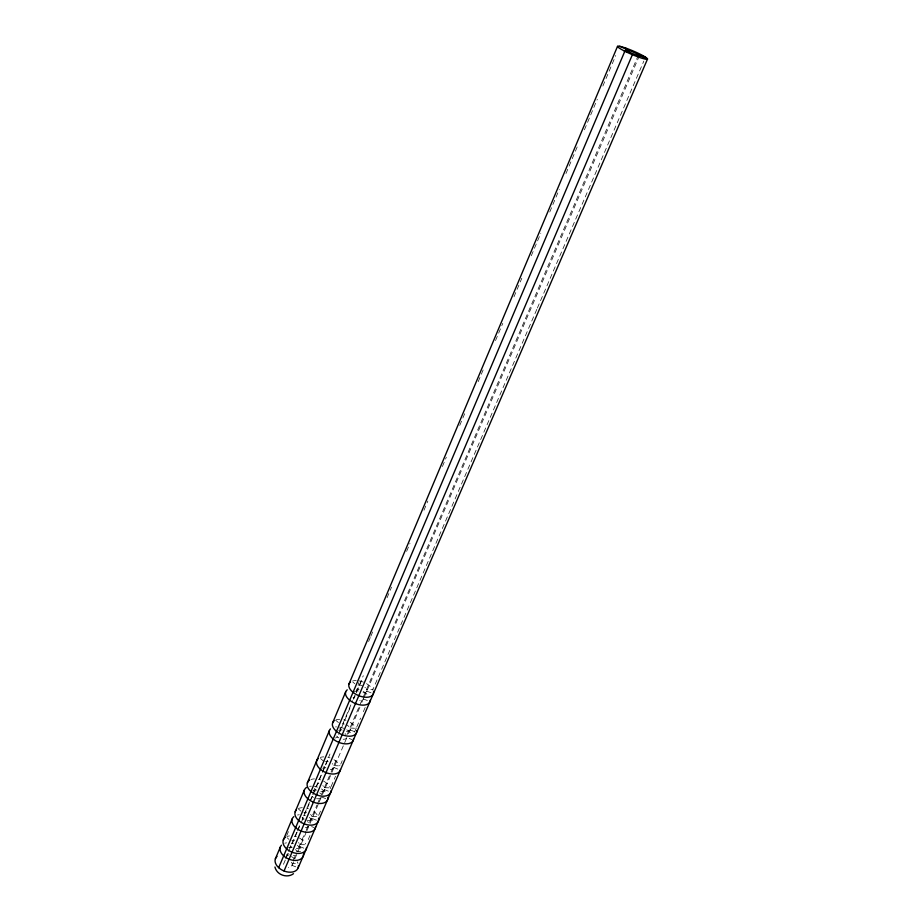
<?xml version="1.0" encoding="UTF-8"?>
<svg xmlns="http://www.w3.org/2000/svg" width="922" height="922" viewBox="0 0 922 922"><rect width="100%" height="100%" fill="white"/><g stroke="black" fill="none" stroke-linecap="round" stroke-linejoin="round"><path stroke-width="0.69" stroke-dasharray="4.61 3.46" d="M363.072 692.71A6.062 3.296 23.1 0 0 366.795 691.12L366.564 689.253A6.062 3.296 23.1 0 0 364.905 687.293M363.51 698.081L360.663 705.422M346.43 731.607A5.97 3.4 23.1 0 0 350.153 729.913L349.957 728A5.97 3.4 23.1 0 0 347.121 725.165M330.272 769.363A5.878 3.504 23.1 0 0 333.995 767.565L333.833 765.617A5.878 3.504 23.1 0 0 332.254 763.623M320.798 791.491A5.832 3.561 23.1 0 0 324.532 789.647L324.383 787.676A5.832 3.561 23.1 0 0 322.827 785.659M307.014 820.246A5.763 3.63 23.1 0 0 312.155 818.494L312.028 816.489A5.763 3.63 23.1 0 0 310.518 814.46M296.342 848.666A5.705 3.7 23.1 0 0 300.053 846.684L299.961 844.656A5.705 3.7 23.1 0 0 298.474 842.616M286.754 835.574L288.413 831.621M368.604 641.516L370.275 637.54M370.84 636.215L373.076 630.913M387.056 597.767L391.527 587.164M406.625 551.368L409.979 543.415M423.959 510.269L427.866 500.992M442.41 466.52L446.317 457.243M459.732 425.422L464.769 413.494M478.184 381.673L484.338 367.094M495.517 340.575L502.79 323.345M513.969 296.826L521.806 278.271M531.303 255.74L540.811 233.197M549.754 211.991L559.262 189.448M565.97 173.543L577.714 145.699M584.421 129.795L597.283 99.299M602.873 86.046L615.735 55.551M285.808 857.898L288.021 852.689M288.574 851.386L297.115 831.31M297.668 829.984L300.468 823.404M309.492 802.198L302.151 819.451A5.751 3.653 23.1 0 1 303.557 819.612M310.023 800.93L312.189 795.859M312.719 794.591L321.847 773.132M322.4 771.829L329.972 754.012M339.584 731.423L352.677 700.628M353.23 699.337L363.268 675.722M285.278 860.076L283.054 865.309A5.659 3.746 23.1 0 1 282.167 864.306M285.832 858.774L288.056 853.542A5.682 3.723 23.1 0 1 287.157 852.55M297.207 832.024L291.029 846.569L288.828 847.733M297.771 830.699L300.019 825.409L301.194 826.273M301.033 823.035L312.27 796.631A5.82 3.584 23.1 0 1 311.336 795.64M313.296 794.199L322.02 773.696M322.573 772.394L327.967 759.705M338.697 734.488L351.328 704.8M361.412 681.081L354.083 698.334A6.039 3.319 23.1 0 1 353.091 697.366M293.081 860.71L295.305 855.512M300.595 851.64L296.976 851.605L305.597 831.494M306.162 830.18L308.985 823.588M309.492 822.412L316.926 805.079M317.468 803.811L320.188 797.472M321.271 794.937L330.502 773.408M331.056 772.106L337.026 758.184M347.248 734.35L362.657 698.392M363.21 697.101L637.978 56.092M306.277 832.186L292.044 865.366A5.659 3.746 23.1 0 1 288.332 867.395M306.842 830.872L318.689 803.258M319.231 801.99L346.891 737.531L352.043 739.594M348.528 733.716L360.11 706.701M363.994 697.666L639.453 55.62M308.259 839.493L309.965 835.551M318.655 815.371L321.386 809.043M331.067 786.593L335.527 776.243M333.833 765.617L339.988 765.882L342.235 760.685M354.532 732.16L356.169 728.357A12.931 7.376 23.1 0 0 349.046 721.707M356.722 727.078L360.606 718.077M363.372 711.657L365.585 706.517M536.788 309.389L372.834 689.714L366.564 689.253M537.353 308.075L643.81 61.129M313.169 790.419L315.37 789.336L316.557 790.189M322.596 768.233L324.798 767.185L325.996 768.038M335.412 738.038L337.613 737.035L338.835 737.888M338.674 730.374L340.875 729.383L342.097 730.247M354.129 691.846L357.436 690.451L358.681 691.316M288.943 847.595L290.234 847.479A5.682 3.723 23.1 0 1 291.629 847.629M291.894 840.645L293.184 840.53A5.705 3.7 23.1 0 1 294.591 840.691M303.868 812.443L305.17 812.34A5.763 3.63 23.1 0 1 306.577 812.513M313.042 790.869L314.344 790.776A5.82 3.584 23.1 0 1 315.762 790.961M325.501 761.526L326.814 761.445A5.878 3.504 23.1 0 1 328.244 761.641M357.967 685.081L359.303 685.046A6.062 3.296 23.1 0 1 362.242 685.761M291.387 862.254A5.659 3.746 23.1 0 1 291.963 863.315L296.769 863.349M299.961 844.656L306 844.748M312.028 816.489L318.113 816.638A12.493 7.872 23.1 0 0 312.293 810.426M324.383 787.676L330.502 787.884M349.957 728L356.169 728.357M300.053 846.684L303.764 848.148M295.72 866.818L292.044 865.366L291.963 863.315M324.532 789.647L328.313 791.157M321.409 796.919L326.446 798.925M312.155 818.494L317.145 820.476M311.59 826.585L314.091 827.576M350.153 729.913L355.327 731.976M333.995 767.565L337.821 769.098M366.795 691.12L373.352 693.747M367.348 700.547L363.429 698.968A6.039 3.319 23.1 0 1 359.707 700.582M312.27 796.631L313.457 797.495M304.237 819.139L303.061 818.275A5.763 3.63 23.1 0 1 302.139 817.284M292.182 847.422L291.029 846.569A5.705 3.7 23.1 0 1 290.119 845.578M288.056 853.542L289.208 854.394M352.826 682.096L354.843 683.732M335.458 720.082L338.42 722.537M320.533 758.564L324.394 761.86M298.094 808.686L300.895 811.164M287.111 837.729L288.955 839.377M357.125 680.62L359.303 685.046M357.436 690.451A6.062 3.296 23.1 0 1 356.434 689.483M352.573 681.024A13.127 7.146 23.1 0 1 356.123 680.574M359.2 680.897A13.127 7.146 23.1 0 1 363.475 682.153M366.518 683.64A13.127 7.146 23.1 0 1 373.145 690.428M324.798 767.185A5.878 3.504 23.1 0 1 323.841 766.194M311.002 779.516A12.631 7.71 23.1 0 1 314.506 778.894M318.551 779.297A12.631 7.71 23.1 0 1 320.625 779.885M323.634 781.176A12.631 7.71 23.1 0 1 330.791 788.633M320.314 757.446A12.747 7.595 23.1 0 1 323.829 756.858M327.898 757.296A12.747 7.595 23.1 0 1 329.995 757.896M333.983 759.728A12.747 7.595 23.1 0 1 339.988 765.882M315.37 789.336A5.832 3.561 23.1 0 1 314.437 788.345M317.433 783.516A5.832 3.561 23.1 0 1 318.851 783.7M320.925 797.726A5.82 3.584 23.1 0 1 316.258 798.602M319.727 792.92A5.82 3.584 23.1 0 1 320.66 793.9M309.585 786.351A12.597 7.756 23.1 0 1 311.429 786.155M314.437 786.351A12.597 7.756 23.1 0 1 317.537 787.123M321.478 788.944A12.597 7.756 23.1 0 1 326.042 792.897M298.832 808.364A12.493 7.872 23.1 0 1 302.324 807.684M306.335 808.052A12.493 7.872 23.1 0 1 308.386 808.617M297.483 815.002A12.459 7.906 23.1 0 1 299.316 814.783M303.315 815.14A12.459 7.906 23.1 0 1 305.366 815.705M309.262 817.503A12.459 7.906 23.1 0 1 314.702 822.966M308.605 826.423A5.751 3.653 23.1 0 1 305.378 827.541M307.475 821.56A5.751 3.653 23.1 0 1 308.386 822.539M286.477 854.786A12.263 8.114 23.1 0 1 288.494 855.328M291.41 856.584A12.263 8.114 23.1 0 1 294.786 858.935M297.218 861.828A12.263 8.114 23.1 0 1 297.967 863.361M284.794 843.227A12.32 8.056 23.1 0 1 286.535 842.858M291.444 843.1A12.32 8.056 23.1 0 1 293.473 843.642M297.322 845.428A12.32 8.056 23.1 0 1 302.67 850.902M295.755 855.109A5.682 3.723 23.1 0 1 293.357 855.639M295.501 849.565A5.682 3.723 23.1 0 1 296.976 851.605M286.926 836.554A12.355 8.021 23.1 0 1 289.473 835.92M294.383 836.162A12.355 8.021 23.1 0 1 296.423 836.715M299.362 837.983A12.355 8.021 23.1 0 1 305.655 843.976M336.207 719.794A12.931 7.376 23.1 0 1 339.745 719.275M343.848 719.771A12.931 7.376 23.1 0 1 345.969 720.382M340.875 729.383A5.97 3.4 23.1 0 1 339.895 728.415M342.823 723.805A5.97 3.4 23.1 0 1 344.263 724.024M356.941 688.953A13.092 7.192 23.1 0 1 359.084 689.575M363.187 691.442A13.092 7.192 23.1 0 1 367.359 694.646M335.573 726.916A12.896 7.422 23.1 0 1 336.518 726.882M339.573 727.147A12.896 7.422 23.1 0 1 343.779 728.357M346.764 729.821A12.896 7.422 23.1 0 1 352.043 734.477M346.891 737.531A5.947 3.423 23.1 0 1 343.157 739.248M337.613 737.035A5.947 3.423 23.1 0 1 336.657 736.056M345.082 733.624A5.947 3.423 23.1 0 1 346.05 734.592"/><path stroke-width="1.38" d="M278.675 867.683L624.839 51.229L629 52.024L632.469 53.614L632.4 54.686L284.034 870.99M275.39 858.774L280.346 847.007M283.273 840.046L292.182 818.886M295.19 811.752L304.306 790.119M307.372 782.824L329.396 730.535M332.612 722.894L345.681 691.857M349 683.986L617.51 46.377M298.175 867.786L647.532 59.02L639.453 55.62A7.526 0.853 23.1 0 1 632.469 53.614M293.496 873.699C287.076 878.562 276.75 874.886 274.929 867.014M619.653 46.273L629.127 50.468A7.526 0.853 23.1 0 1 638.543 54.767L645.515 57.176M625.197 47.886L629.127 50.468M638.543 54.767L639.453 55.62M373.514 691.823A13.127 7.146 23.1 0 1 358.312 695.476A13.127 7.146 23.1 0 1 350.556 681.98M629 52.024A7.526 0.853 23.1 0 1 626.568 49.73M331.09 790.811A12.631 7.71 23.1 0 1 316.027 794.626A12.631 7.71 23.1 0 1 308.455 781.107M308.985 780.623A12.631 7.71 23.1 0 1 309.585 780.196M340.529 769.467A12.747 7.595 23.1 0 1 324.486 771.956A12.747 7.595 23.1 0 1 318.297 758.518M318.563 818.148A12.493 7.872 23.1 0 1 304.652 824.049A12.493 7.872 23.1 0 1 296.285 810M327.955 797.369A12.597 7.756 23.1 0 1 313.411 802.152A12.597 7.756 23.1 0 1 305.389 788.391M305.92 787.907A12.597 7.756 23.1 0 1 306.519 787.48M306.507 847.744A12.355 8.021 23.1 0 1 291.548 851.997A12.355 8.021 23.1 0 1 284.391 838.248M284.921 837.741A12.355 8.021 23.1 0 1 285.52 837.291M315.601 826.7A12.459 7.906 23.1 0 1 300.099 830.572A12.459 7.906 23.1 0 1 293.818 816.627M298.474 865.654A12.263 8.114 23.1 0 1 284.529 871.175A12.263 8.114 23.1 0 1 276.047 857.518M276.508 856.964A12.263 8.114 23.1 0 1 277.038 856.446M303.522 853.945A12.32 8.056 23.1 0 1 289.059 859.2A12.32 8.056 23.1 0 1 281.452 845.209M356.802 730.512A12.931 7.376 23.1 0 1 342.707 734.938A12.931 7.376 23.1 0 1 333.222 721.765M333.672 721.269A12.931 7.376 23.1 0 1 334.19 720.82M370.171 700.328A13.092 7.192 23.1 0 1 354.417 703.14A13.092 7.192 23.1 0 1 347.237 689.84M353.552 738.81A12.896 7.422 23.1 0 1 338.386 742.187A12.896 7.422 23.1 0 1 330.456 728.899M623.929 50.756A16.308 1.856 23.1 0 0 647.475 59.169A16.308 1.856 23.1 0 0 626.153 48.221A16.308 1.856 23.1 0 0 623.929 50.756"/></g></svg>
